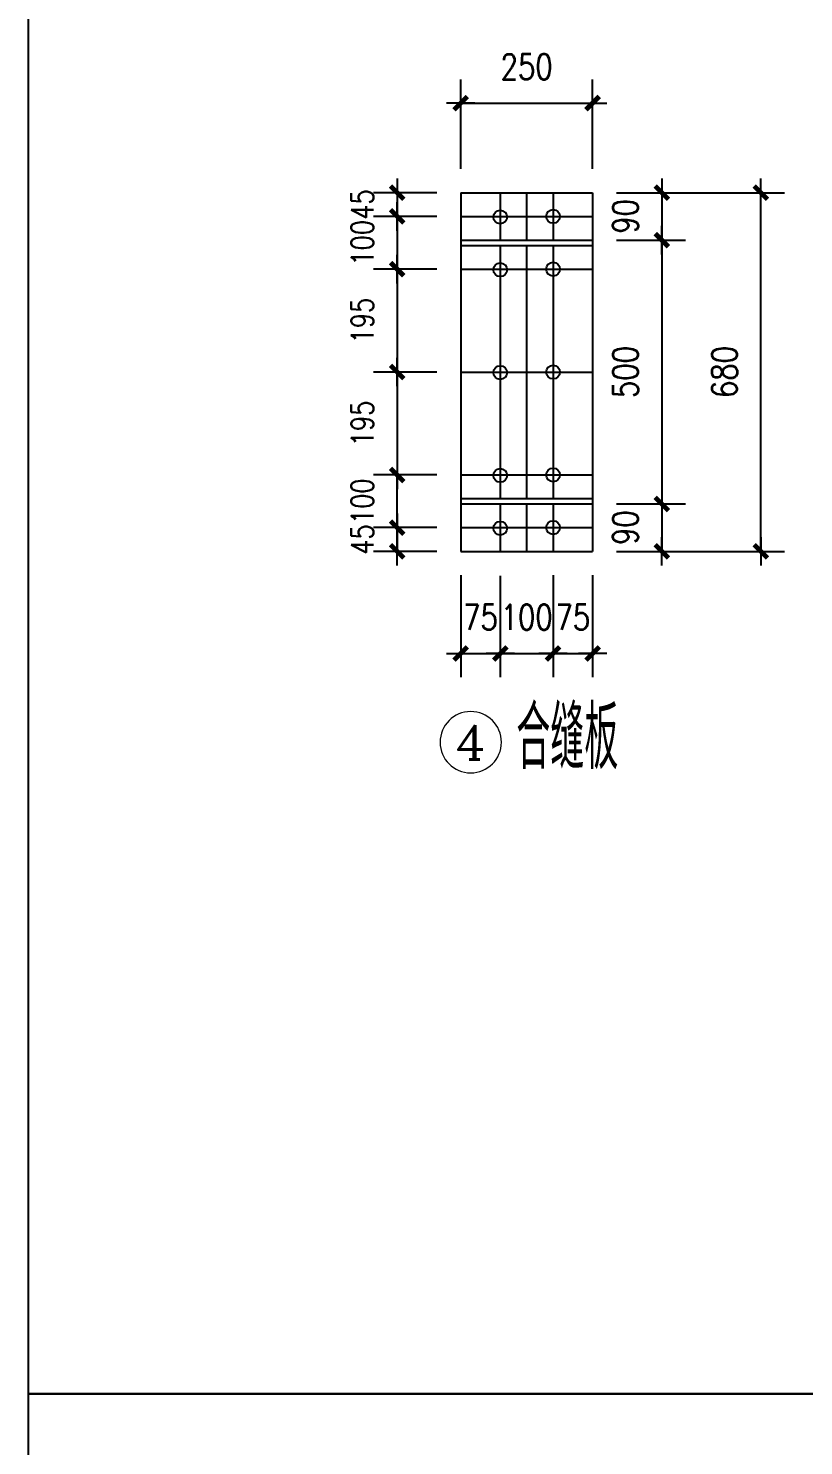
# Model space of a CAD drawing. Header units: millimetres. Extents: x 2451220 to 4527627, y -5186613 to -1639140.
# Drawn here: x 2500480 to 2503419, y -1809672 to -1804297 of the extents above; entities that cross this region are included whole.
import ezdxf
from ezdxf.enums import TextEntityAlignment as Align

# ---------------------------------------------------------------- set-up
doc = ezdxf.new("R2010")
doc.units = ezdxf.units.MM
doc.header["$LTSCALE"] = 1000
doc.header["$PDMODE"] = 34
doc.layers.add('钢架', color=7, linetype='Continuous', lineweight=25)
doc.styles.add('COMPLEX', font='COMPLEX')
doc.styles.add('DIM_FONT', font='simplex.shx', dxfattribs={"width": 0.8, "bigfont": 'hztxt.shx'})
doc.styles.add('hz', font='gbenor.shx', dxfattribs={"width": 0.75, "height": 100, "bigfont": 'gbcbig.shx'})
doc.dimstyles.new('WGH(2)', dxfattribs={"dimscale": 1.2, "dimtxt": 100, "dimasz": 0.5, "dimexe": 75, "dimexo": 75, "dimgap": 75, "dimtad": 1, "dimdec": 0, "dimlfac": 0.5, "dimzin": 0, "dimdsep": 46, "dimtxsty": 'DIM_FONT', "dimblk1": '_DIMX', "dimblk2": '_DIMX', "dimsah": 1, "dimcen": 0.09, "dimclrd": 3, "dimclre": 3, "dimclrt": 7, "dimadec": 0, "dimazin": 0, "dimtfac": 1, "dimtdec": 0, "dimtix": 1, "dimtmove": 2, "dimatfit": 3, "dimldrblk": '_DIMX', "dimfxl": 1, "dimtolj": 1, "dimtzin": 0, "dimarcsym": 0})

# ---------------------------------------------------------------- blocks, each defined once
blk = doc.blocks.new('轴线标号')
at = {"lineweight": 13}
blk.add_circle((0, 0), 0.5, dxfattribs=at)
at = {"layer": '钢架', "lineweight": 13, "style": 'COMPLEX', "width": 1.041667}
blk.add_attdef('A', text='', height=0.56, dxfattribs=at).set_placement((-0.25, -0.28), (0.25, -0.28), align=Align.FIT)
blk = doc.blocks.new('_DIMX')
blk.add_line((-150, 0), (150, 0))
at = {"const_width": 50}
blk.add_lwpolyline([(-70, -70), (70, 70)], dxfattribs=at)
blk = doc.blocks.new('*D3132')
at = {"color": 3, "lineweight": -2}
for p, q in [((2502029, -1804920.6), (2501788.2, -1804920.6)), ((2501878.2, -1804920.2), (2501878.2, -1804919.9)), ((2501878.2, -1804920.6), (2501878.2, -1805010.6)), ((2502029, -1805010.6), (2501788.2, -1805010.6)), ((2501878.2, -1805011), (2501878.2, -1805011.3))]:
    blk.add_line(p, q, dxfattribs=at)
at = {"layer": 'Defpoints', "color": 0}
for p in [(2502119, -1804920.6), (2501878.2, -1805010.6), (2502119, -1805010.6)]:
    blk.add_point(p, dxfattribs=at)
at = {"color": 3, "lineweight": -2, "xscale": 0.36, "yscale": 0.36, "zscale": 0.36}
for p, rotation in [((2501878.2, -1804920.6), 270), ((2501878.2, -1805010.6), 90)]:
    blk.add_blockref('_DIMX', p, dxfattribs=dict(at, rotation=rotation))
at = {"color": 7, "insert": (2501746.2, -1804965.6), "char_height": 84, "attachment_point": 5, "rotation": 90, "style": 'DIM_FONT'}
blk.add_mtext('\\A1;45', dxfattribs=at)
blk = doc.blocks.new('*D3133')
at = {"color": 3, "lineweight": -2}
for p, q in [((2501939, -1805010.6), (2501788.2, -1805010.6)), ((2501878.2, -1805010.2), (2501878.2, -1805009.9)), ((2501878.2, -1805010.6), (2501878.2, -1805210.6)), ((2502029, -1805210.6), (2501788.2, -1805210.6)), ((2501878.2, -1805211), (2501878.2, -1805211.3))]:
    blk.add_line(p, q, dxfattribs=at)
at = {"layer": 'Defpoints', "color": 0}
for p in [(2502029, -1805010.6), (2501878.2, -1805210.6), (2502119, -1805210.6)]:
    blk.add_point(p, dxfattribs=at)
at = {"color": 3, "lineweight": -2, "xscale": 0.36, "yscale": 0.36, "zscale": 0.36}
for p, rotation in [((2501878.2, -1805010.6), 270), ((2501878.2, -1805210.6), 90)]:
    blk.add_blockref('_DIMX', p, dxfattribs=dict(at, rotation=rotation))
at = {"color": 7, "insert": (2501746.2, -1805110.6), "char_height": 84, "attachment_point": 5, "rotation": 90, "style": 'DIM_FONT'}
blk.add_mtext('\\A1;100', dxfattribs=at)
blk = doc.blocks.new('*D3134')
at = {"color": 3, "lineweight": -2}
for p, q in [((2502029, -1805210.6), (2501788.2, -1805210.6)), ((2501878.2, -1805211), (2501878.2, -1805600.2)), ((2502029, -1805600.6), (2501788.2, -1805600.6))]:
    blk.add_line(p, q, dxfattribs=at)
at = {"layer": 'Defpoints', "color": 0}
for p in [(2502119, -1805210.6), (2501878.2, -1805600.6), (2502119, -1805600.6)]:
    blk.add_point(p, dxfattribs=at)
at = {"color": 3, "lineweight": -2, "xscale": 0.36, "yscale": 0.36, "zscale": 0.36}
for p, rotation in [((2501878.2, -1805210.6), 90), ((2501878.2, -1805600.6), 270)]:
    blk.add_blockref('_DIMX', p, dxfattribs=dict(at, rotation=rotation))
at = {"color": 7, "insert": (2501746.2, -1805405.6), "char_height": 84, "attachment_point": 5, "rotation": 90, "style": 'DIM_FONT'}
blk.add_mtext('\\A1;195', dxfattribs=at)
blk = doc.blocks.new('*D3135')
at = {"color": 3, "lineweight": -2}
for p, q in [((2502029, -1806190.6), (2501788.2, -1806190.6)), ((2501878.2, -1806190.2), (2501878.2, -1806189.9)), ((2501878.2, -1806190.6), (2501878.2, -1806280.6)), ((2502029, -1806280.6), (2501788.2, -1806280.6)), ((2501878.2, -1806281), (2501878.2, -1806281.3))]:
    blk.add_line(p, q, dxfattribs=at)
at = {"layer": 'Defpoints', "color": 0}
for p in [(2502119, -1806190.6), (2501878.2, -1806280.6), (2502119, -1806280.6)]:
    blk.add_point(p, dxfattribs=at)
at = {"color": 3, "lineweight": -2, "xscale": 0.36, "yscale": 0.36, "zscale": 0.36}
for p, rotation in [((2501878.2, -1806190.6), 270), ((2501878.2, -1806280.6), 90)]:
    blk.add_blockref('_DIMX', p, dxfattribs=dict(at, rotation=rotation))
at = {"color": 7, "insert": (2501746.2, -1806235.6), "char_height": 84, "attachment_point": 5, "rotation": 90, "style": 'DIM_FONT'}
blk.add_mtext('\\A1;45', dxfattribs=at)
blk = doc.blocks.new('*D3136')
at = {"color": 3, "lineweight": -2}
for p, q in [((2502119, -1804830.6), (2502119, -1804490.8)), ((2502619, -1804830.6), (2502619, -1804490.8)), ((2502119.3, -1804580.8), (2502618.6, -1804580.8))]:
    blk.add_line(p, q, dxfattribs=at)
at = {"layer": 'Defpoints', "color": 0}
for p in [(2502619, -1804580.8), (2502119, -1804920.6), (2502619, -1804920.6)]:
    blk.add_point(p, dxfattribs=at)
at = {"color": 3, "lineweight": -2, "xscale": 0.36, "yscale": 0.36, "zscale": 0.36, "rotation": 180}
blk.add_blockref('_DIMX', (2502119, -1804580.8), dxfattribs=at)
at = {"color": 3, "lineweight": -2, "xscale": 0.36, "yscale": 0.36, "zscale": 0.36}
blk.add_blockref('_DIMX', (2502619, -1804580.8), dxfattribs=at)
at = {"color": 7, "insert": (2502369, -1804442.8), "char_height": 96, "attachment_point": 5, "style": 'DIM_FONT'}
blk.add_mtext('\\A1;250', dxfattribs=at)
blk = doc.blocks.new('*D1022')
at = {"color": 3, "lineweight": -2}
for p, q in [((2502709, -1804920.6), (2502971.4, -1804920.6)), ((2502881.4, -1804920.2), (2502881.4, -1804919.9)), ((2502881.4, -1804920.6), (2502881.4, -1805100.6)), ((2502709, -1805100.6), (2502971.4, -1805100.6)), ((2502881.4, -1805101), (2502881.4, -1805101.3))]:
    blk.add_line(p, q, dxfattribs=at)
at = {"layer": 'Defpoints', "color": 0}
for p in [(2502619, -1804920.6), (2502619, -1805100.6), (2502881.4, -1805100.6)]:
    blk.add_point(p, dxfattribs=at)
at = {"color": 3, "lineweight": -2, "xscale": 0.36, "yscale": 0.36, "zscale": 0.36}
for p, rotation in [((2502881.4, -1804920.6), 270), ((2502881.4, -1805100.6), 90)]:
    blk.add_blockref('_DIMX', p, dxfattribs=dict(at, rotation=rotation))
at = {"color": 7, "insert": (2502743.4, -1805010.6), "char_height": 96, "attachment_point": 5, "rotation": 90, "style": 'DIM_FONT'}
blk.add_mtext('\\A1;90', dxfattribs=at)
blk = doc.blocks.new('*D3137')
at = {"color": 3, "lineweight": -2}
for p, q in [((2502709, -1805100.6), (2502971.4, -1805100.6)), ((2502881.4, -1805101), (2502881.4, -1806100.2)), ((2502709, -1806100.6), (2502971.4, -1806100.6))]:
    blk.add_line(p, q, dxfattribs=at)
at = {"layer": 'Defpoints', "color": 0}
for p in [(2502619, -1805100.6), (2502619, -1806100.6), (2502881.4, -1806100.6)]:
    blk.add_point(p, dxfattribs=at)
at = {"color": 3, "lineweight": -2, "xscale": 0.36, "yscale": 0.36, "zscale": 0.36}
for p, rotation in [((2502881.4, -1805100.6), 90), ((2502881.4, -1806100.6), 270)]:
    blk.add_blockref('_DIMX', p, dxfattribs=dict(at, rotation=rotation))
at = {"color": 7, "insert": (2502743.4, -1805600.6), "char_height": 96, "attachment_point": 5, "rotation": 90, "style": 'DIM_FONT'}
blk.add_mtext('\\A1;500', dxfattribs=at)
blk = doc.blocks.new('*D3138')
at = {"color": 3, "lineweight": -2}
for p, q in [((2502709, -1806100.6), (2502971.4, -1806100.6)), ((2502881.4, -1806100.2), (2502881.4, -1806099.9)), ((2502881.4, -1806100.6), (2502881.4, -1806280.6)), ((2502709, -1806280.6), (2502971.4, -1806280.6)), ((2502881.4, -1806281), (2502881.4, -1806281.3))]:
    blk.add_line(p, q, dxfattribs=at)
at = {"layer": 'Defpoints', "color": 0}
for p in [(2502619, -1806100.6), (2502619, -1806280.6), (2502881.4, -1806280.6)]:
    blk.add_point(p, dxfattribs=at)
at = {"color": 3, "lineweight": -2, "xscale": 0.36, "yscale": 0.36, "zscale": 0.36}
for p, rotation in [((2502881.4, -1806100.6), 270), ((2502881.4, -1806280.6), 90)]:
    blk.add_blockref('_DIMX', p, dxfattribs=dict(at, rotation=rotation))
at = {"color": 7, "insert": (2502743.4, -1806190.6), "char_height": 96, "attachment_point": 5, "rotation": 90, "style": 'DIM_FONT'}
blk.add_mtext('\\A1;90', dxfattribs=at)
blk = doc.blocks.new('*D3139')
at = {"color": 3, "lineweight": -2}
for p, q in [((2502709, -1804920.6), (2503347, -1804920.6)), ((2503257, -1806280.2), (2503257, -1804921)), ((2502709, -1806280.6), (2503347, -1806280.6))]:
    blk.add_line(p, q, dxfattribs=at)
at = {"layer": 'Defpoints', "color": 0}
for p in [(2502619, -1804920.6), (2503257, -1804920.6), (2502619, -1806280.6)]:
    blk.add_point(p, dxfattribs=at)
at = {"color": 3, "lineweight": -2, "xscale": 0.36, "yscale": 0.36, "zscale": 0.36}
for p, rotation in [((2503257, -1804920.6), 90), ((2503257, -1806280.6), 270)]:
    blk.add_blockref('_DIMX', p, dxfattribs=dict(at, rotation=rotation))
at = {"color": 7, "insert": (2503119, -1805600.6), "char_height": 96, "attachment_point": 5, "rotation": 90, "style": 'DIM_FONT'}
blk.add_mtext('\\A1;680', dxfattribs=at)
blk = doc.blocks.new('*D1023')
at = {"color": 3, "lineweight": -2}
for p, q in [((2502119, -1806370.6), (2502119, -1806758.1)), ((2502269.2, -1806372.8), (2502269.2, -1806758.1)), ((2502118.6, -1806668.1), (2502118.3, -1806668.1)), ((2502119, -1806668.1), (2502269.2, -1806668.1)), ((2502269.6, -1806668.1), (2502269.9, -1806668.1))]:
    blk.add_line(p, q, dxfattribs=at)
at = {"layer": 'Defpoints', "color": 0}
for p in [(2502119, -1806280.6), (2502269.2, -1806282.8), (2502269.2, -1806668.1)]:
    blk.add_point(p, dxfattribs=at)
at = {"color": 3, "lineweight": -2, "xscale": 0.36, "yscale": 0.36, "zscale": 0.36}
blk.add_blockref('_DIMX', (2502119, -1806668.1), dxfattribs=at)
at = {"color": 3, "lineweight": -2, "xscale": 0.36, "yscale": 0.36, "zscale": 0.36, "rotation": 180}
blk.add_blockref('_DIMX', (2502269.2, -1806668.1), dxfattribs=at)
at = {"color": 7, "insert": (2502194.1, -1806530.1), "char_height": 96, "attachment_point": 5, "style": 'DIM_FONT'}
blk.add_mtext('\\A1;75', dxfattribs=at)
blk = doc.blocks.new('*D3140')
at = {"color": 3, "lineweight": -2}
for p, q in [((2502269.2, -1806372.8), (2502269.2, -1806758.1)), ((2502469, -1806370.6), (2502469, -1806758.1)), ((2502268.9, -1806668.1), (2502268.5, -1806668.1)), ((2502269.2, -1806668.1), (2502469, -1806668.1)), ((2502469.3, -1806668.1), (2502469.7, -1806668.1))]:
    blk.add_line(p, q, dxfattribs=at)
at = {"layer": 'Defpoints', "color": 0}
for p in [(2502269.2, -1806282.8), (2502469, -1806280.6), (2502469, -1806668.1)]:
    blk.add_point(p, dxfattribs=at)
at = {"color": 3, "lineweight": -2, "xscale": 0.36, "yscale": 0.36, "zscale": 0.36}
blk.add_blockref('_DIMX', (2502269.2, -1806668.1), dxfattribs=at)
at = {"color": 3, "lineweight": -2, "xscale": 0.36, "yscale": 0.36, "zscale": 0.36, "rotation": 180}
blk.add_blockref('_DIMX', (2502469, -1806668.1), dxfattribs=at)
at = {"color": 7, "insert": (2502369.1, -1806530.1), "char_height": 96, "attachment_point": 5, "style": 'DIM_FONT'}
blk.add_mtext('\\A1;100', dxfattribs=at)
blk = doc.blocks.new('*D3141')
at = {"color": 3, "lineweight": -2}
for p, q in [((2502469, -1806370.6), (2502469, -1806758.1)), ((2502619, -1806370.6), (2502619, -1806758.1)), ((2502468.6, -1806668.1), (2502468.3, -1806668.1)), ((2502469, -1806668.1), (2502619, -1806668.1)), ((2502619.3, -1806668.1), (2502619.7, -1806668.1))]:
    blk.add_line(p, q, dxfattribs=at)
at = {"layer": 'Defpoints', "color": 0}
for p in [(2502469, -1806280.6), (2502619, -1806280.6), (2502619, -1806668.1)]:
    blk.add_point(p, dxfattribs=at)
at = {"color": 3, "lineweight": -2, "xscale": 0.36, "yscale": 0.36, "zscale": 0.36}
blk.add_blockref('_DIMX', (2502469, -1806668.1), dxfattribs=at)
at = {"color": 3, "lineweight": -2, "xscale": 0.36, "yscale": 0.36, "zscale": 0.36, "rotation": 180}
blk.add_blockref('_DIMX', (2502619, -1806668.1), dxfattribs=at)
at = {"color": 7, "insert": (2502544, -1806530.1), "char_height": 96, "attachment_point": 5, "style": 'DIM_FONT'}
blk.add_mtext('\\A1;75', dxfattribs=at)
blk = doc.blocks.new('*D3142')
at = {"color": 3, "lineweight": -2}
for p, q in [((2502029, -1805990.6), (2501788.2, -1805990.6)), ((2501878.2, -1805990.2), (2501878.2, -1805989.9)), ((2501878.2, -1806190.6), (2501878.2, -1805990.6)), ((2501939, -1806190.6), (2501788.2, -1806190.6)), ((2501878.2, -1806191), (2501878.2, -1806191.3))]:
    blk.add_line(p, q, dxfattribs=at)
at = {"layer": 'Defpoints', "color": 0}
for p in [(2501878.2, -1805990.6), (2502119, -1805990.6), (2502029, -1806190.6)]:
    blk.add_point(p, dxfattribs=at)
at = {"color": 3, "lineweight": -2, "xscale": 0.36, "yscale": 0.36, "zscale": 0.36}
for p, rotation in [((2501878.2, -1805990.6), 270), ((2501878.2, -1806190.6), 90)]:
    blk.add_blockref('_DIMX', p, dxfattribs=dict(at, rotation=rotation))
at = {"color": 7, "insert": (2501746.2, -1806090.6), "char_height": 84, "attachment_point": 5, "rotation": 90, "style": 'DIM_FONT'}
blk.add_mtext('\\A1;100', dxfattribs=at)
blk = doc.blocks.new('*D1024')
at = {"color": 3, "lineweight": -2}
for p, q in [((2502029, -1805600.6), (2501788.2, -1805600.6)), ((2501878.2, -1805601), (2501878.2, -1805990.2)), ((2502029, -1805990.6), (2501788.2, -1805990.6))]:
    blk.add_line(p, q, dxfattribs=at)
at = {"layer": 'Defpoints', "color": 0}
for p in [(2502119, -1805600.6), (2501878.2, -1805990.6), (2502119, -1805990.6)]:
    blk.add_point(p, dxfattribs=at)
at = {"color": 3, "lineweight": -2, "xscale": 0.36, "yscale": 0.36, "zscale": 0.36}
for p, rotation in [((2501878.2, -1805600.6), 90), ((2501878.2, -1805990.6), 270)]:
    blk.add_blockref('_DIMX', p, dxfattribs=dict(at, rotation=rotation))
at = {"color": 7, "insert": (2501746.2, -1805795.6), "char_height": 84, "attachment_point": 5, "rotation": 90, "style": 'DIM_FONT'}
blk.add_mtext('\\A1;195', dxfattribs=at)

msp = doc.modelspace()

# ---------------------------------------------------------------- linework, layer by layer
for p, q in [((2502119, -1804920.6), (2502119, -1806280.6)), ((2502119, -1804920.6), (2502619, -1804920.6)), ((2502269.2, -1804922.8), (2502269.2, -1805102.8)), ((2502369, -1804920.6), (2502369, -1805100.6)), ((2502469, -1804920.6), (2502469, -1805100.6)), ((2502619, -1804920.6), (2502619, -1806280.6)), ((2502119, -1805010.6), (2502619, -1805010.6)), ((2502119, -1805100.6), (2502619, -1805100.6)), ((2502119, -1805120.6), (2502619, -1805120.6)), ((2502269.2, -1805122.8), (2502269.2, -1806082.8)), ((2502369, -1805120.6), (2502369, -1806080.6)), ((2502469, -1805120.6), (2502469, -1806080.6)), ((2502119, -1805210.6), (2502619, -1805210.6)), ((2502119, -1805600.6), (2502619, -1805600.6)), ((2502119, -1805990.6), (2502619, -1805990.6)), ((2502119, -1806080.6), (2502619, -1806080.6)), ((2502119, -1806100.6), (2502619, -1806100.6)), ((2502269.2, -1806102.8), (2502269.2, -1806282.8)), ((2502369, -1806100.6), (2502369, -1806280.6)), ((2502469, -1806100.6), (2502469, -1806280.6)), ((2502119, -1806190.6), (2502619, -1806190.6)), ((2502119, -1806280.6), (2502619, -1806280.6))]:
    msp.add_line(p, q)
for points in [[(2500480.2, -1797731), (2516847.2, -1797731), (2516847.2, -1809475.2), (2500480.2, -1809475.2)], [(2500480.2, -1809475.2), (2507113.2, -1809475.2), (2507113.2, -1814083.6), (2500480.2, -1814083.6)]]:
    msp.add_lwpolyline(points, close=True)
for centre in [(2502269.2, -1805012.8), (2502469, -1805010.6), (2502269.2, -1805212.8), (2502469, -1805210.6), (2502269.2, -1805602.8), (2502469, -1805600.6), (2502269.2, -1805992.8), (2502469, -1805990.6), (2502269.2, -1806192.8), (2502469, -1806190.6)]:
    msp.add_circle(centre, 26)

# ---------------------------------------------------------------- block references
ref = msp.add_blockref('轴线标号', (2502157, -1807004.3), dxfattribs=dict(xscale=-232.4988107294776, yscale=232.4988107294776, zscale=232.4988107293054))
ref.add_attrib('A', '4', dxfattribs={"layer": '钢架', "lineweight": 13, "height": 130.2, "style": 'COMPLEX', "width": 1.171875}).set_placement((2502098.9, -1807069.4), (2502215.1, -1807069.4), align=Align.FIT)

# ---------------------------------------------------------------- texts
at = {"layer": '钢架', "lineweight": 13, "insert": (2502329.7, -1806867.2), "char_height": 238.88, "width": 978.981, "attachment_point": 1, "style": 'hz'}
msp.add_mtext('合缝板', dxfattribs=at)

# ---------------------------------------------------------------- dimensions: what is measured, and where the dimension line sits
for base, p1, p2, picture, middle in [((2502619, -1804580.8), (2502119, -1804920.6), (2502619, -1804920.6), '*D3136', (2502369, -1804442.8)), ((2502269.2, -1806668.1), (2502119, -1806280.6), (2502269.2, -1806282.8), '*D1023', (2502194.1, -1806530.1)), ((2502469, -1806668.1), (2502269.2, -1806282.8), (2502469, -1806280.6), '*D3140', (2502369.1, -1806530.1)), ((2502619, -1806668.1), (2502469, -1806280.6), (2502619, -1806280.6), '*D3141', (2502544, -1806530.1))]:
    dim = msp.add_linear_dim(base=base, p1=p1, p2=p2, dimstyle='WGH(2)', override={"dimtxt": 80, "dimasz": 0.3})
    dim.commit()
    dim.dimension.update_dxf_attribs({"geometry": picture, "text_midpoint": middle})
for base, p1, p2, angle, override, picture, middle in [((2501878.2, -1805010.6), (2502119, -1804920.6), (2502119, -1805010.6), 90, {"dimtxt": 70, "dimasz": 0.3}, '*D3132', (2501746.2, -1804965.6)), ((2502881.4, -1805100.6), (2502619, -1804920.6), (2502619, -1805100.6), 90, {"dimtxt": 80, "dimasz": 0.3}, '*D1022', (2502743.4, -1805010.6)), ((2503257, -1804920.6), (2502619, -1806280.6), (2502619, -1804920.6), 90, {"dimtxt": 80, "dimasz": 0.3}, '*D3139', (2503119, -1805600.6)), ((2501878.2, -1805210.6), (2502029, -1805010.6), (2502119, -1805210.6), 90, {"dimtxt": 70, "dimasz": 0.3}, '*D3133', (2501746.2, -1805110.6)), ((2502881.4, -1806100.6), (2502619, -1805100.6), (2502619, -1806100.6), 90, {"dimtxt": 80, "dimasz": 0.3}, '*D3137', (2502743.4, -1805600.6)), ((2501878.2, -1805600.6), (2502119, -1805210.6), (2502119, -1805600.6), 90, {"dimtxt": 70, "dimasz": 0.3}, '*D3134', (2501746.2, -1805405.6)), ((2501878.2, -1805990.6), (2502119, -1805600.6), (2502119, -1805990.6), 90, {"dimtxt": 70, "dimasz": 0.3}, '*D1024', (2501746.2, -1805795.6)), ((2501878.2, -1805990.6), (2502029, -1806190.6), (2502119, -1805990.6), 270, {"dimtxt": 70, "dimasz": 0.3}, '*D3142', (2501746.2, -1806090.6)), ((2502881.4, -1806280.6), (2502619, -1806100.6), (2502619, -1806280.6), 90, {"dimtxt": 80, "dimasz": 0.3}, '*D3138', (2502743.4, -1806190.6)), ((2501878.2, -1806280.6), (2502119, -1806190.6), (2502119, -1806280.6), 90, {"dimtxt": 70, "dimasz": 0.3}, '*D3135', (2501746.2, -1806235.6))]:
    dim = msp.add_linear_dim(base=base, p1=p1, p2=p2, angle=angle, dimstyle='WGH(2)', override=override)
    dim.commit()
    dim.dimension.update_dxf_attribs({"geometry": picture, "text_midpoint": middle})

doc.saveas('drawing.dxf')
